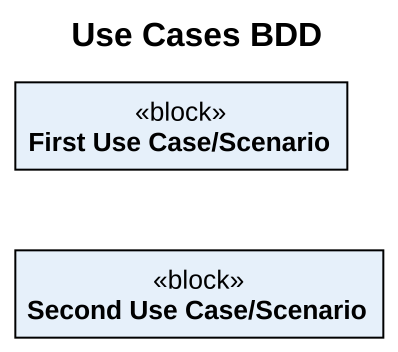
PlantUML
@startuml
title Use Cases BDD
hide circle
hide empty members
class "First Use Case/Scenario" as First_Use_Case_Scenario <<block>>
class "Second Use Case/Scenario" as Second_Use_Case_Scenario <<block>>
@enduml
